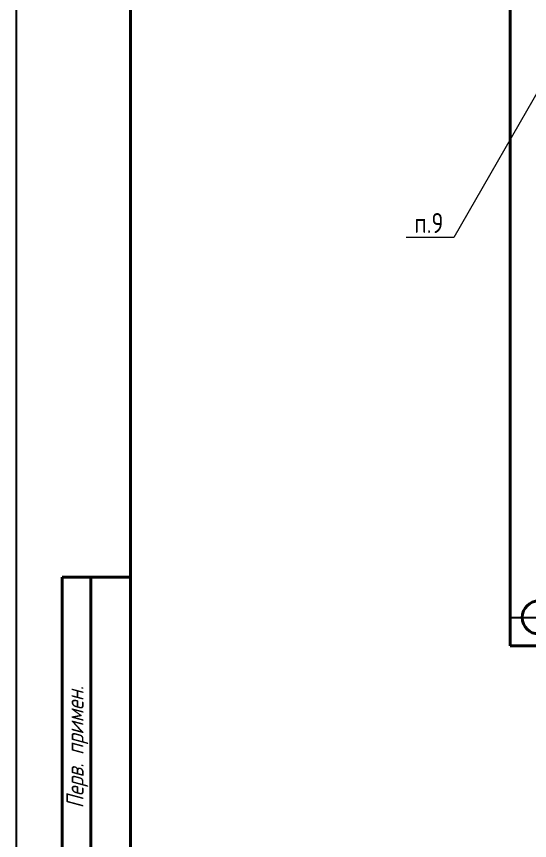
# Model space of a CAD drawing. Header units: inches. Extents: x -969 to 2045, y -594 to 12.
# Drawn here: x -969.5 to -879.6, y -336.6 to -192.1 of the extents above; entities that cross this region are included whole.
import ezdxf

# ---------------------------------------------------------------- set-up
doc = ezdxf.new("R2010")
doc.units = ezdxf.units.IN
doc.header["$MEASUREMENT"] = 0
doc.layers.add('KONTUR', color=7, linetype='Continuous')
for name, color, linetype, lineweight in [('Основная', 7, 'Continuous', 40), ('текст', 7, 'Continuous', 30), ('тонкая', 7, 'Continuous', 20)]:
    doc.layers.add(name, color=color, linetype=linetype, lineweight=lineweight)
doc.styles.add('GOST type A0', font='gost.TTF', dxfattribs={"height": 2.116667})

msp = doc.modelspace()

# ---------------------------------------------------------------- linework, layer by layer
msp.add_line((-882.999, -297.467), (-872.999, -297.467))
msp.add_line((-882.999, -297.467), (-872.999, -297.467))
at = {"layer": 'KONTUR'}
msp.add_line((-969.499, -582.428), (-969.499, 11.572), dxfattribs=at)
at = {"layer": 'Основная'}
for p, q in [((-949.499, -537.428), (-949.499, 6.572)), ((-882.999, -62.467), (-882.999, -302.467)), ((-961.499, -290.428), (-961.499, -410.428)), ((-949.499, -290.428), (-961.499, -290.428)), ((-956.499, -410.428), (-956.499, -290.428)), ((-882.999, -302.467), (-722.999, -302.467))]:
    msp.add_line(p, q, dxfattribs=at)
for start, end in [(90, 180), (180, 270)]:
    msp.add_arc((-877.999, -297.467), 2.9, start, end, dxfattribs=at)
at = {"layer": 'тонкая'}
for p, q in [((-876.363, -202.144), (-892.868, -230.904)), ((-892.868, -230.904), (-901.221, -230.904))]:
    msp.add_line(p, q, dxfattribs=at)

# ---------------------------------------------------------------- texts
at = {"layer": 'текст', "style": 'GOST type A0', "oblique": 15}
msp.add_text('Перв. примен.', height=3, rotation=90, dxfattribs=at).set_placement((-957.746, -330.915))
at = {"layer": 'тонкая', "insert": (-899.81, -226.584), "char_height": 3.5, "attachment_point": 1, "style": 'GOST type A0'}
msp.add_mtext_dynamic_manual_height_columns('п.9', width=7.63752, gutter_width=17.5, heights=[0], dxfattribs=at)

doc.saveas('drawing.dxf')
